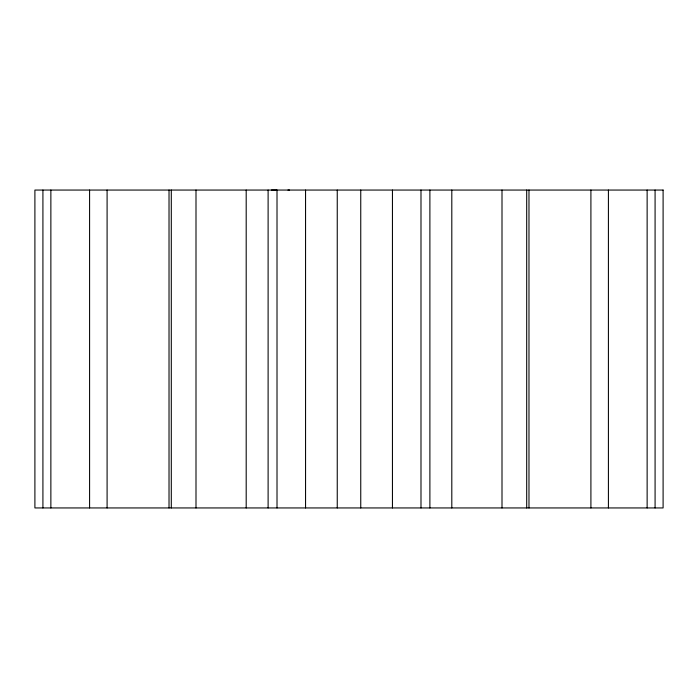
<?xml version="1.0" encoding="UTF-8"?>
<svg xmlns="http://www.w3.org/2000/svg" width="698" height="698" viewBox="0 0 698 698"><rect width="100%" height="100%" fill="white"/><g stroke="black" fill="none" stroke-linecap="round" stroke-linejoin="round"><path stroke-width="1.05" d="M271.461 190.065L276.722 190.057M287.96 190.057L289.513 190.065M655.082 190.057L655.082 507.943M647.133 190.057L647.133 507.943M608.412 190.057L608.412 507.943M590.909 190.057L590.909 507.943M528.979 190.057L528.979 507.943M526.702 190.057L526.702 507.943M502.002 190.057L502.002 507.943M451.807 190.057L451.807 507.943M429.889 190.057L429.889 507.943M420.99 190.057L420.99 507.943M392.442 190.057L392.442 507.943M360.753 190.057L360.753 507.943M337.247 190.057L337.247 507.943M305.558 190.057L305.558 507.943M277.01 190.057L277.01 507.943M268.111 190.057L268.111 507.943M246.193 190.057L246.193 507.943M195.998 190.057L195.998 507.943M171.298 190.057L171.298 507.943M169.021 190.057L169.021 507.943M107.091 190.057L107.091 507.943M89.588 190.057L89.588 507.943M50.867 190.057L50.867 507.943M42.918 190.057L42.918 507.943M663.1 190.057L34.9 190.057L34.9 507.943L663.1 507.943L663.1 190.057"/></g></svg>
